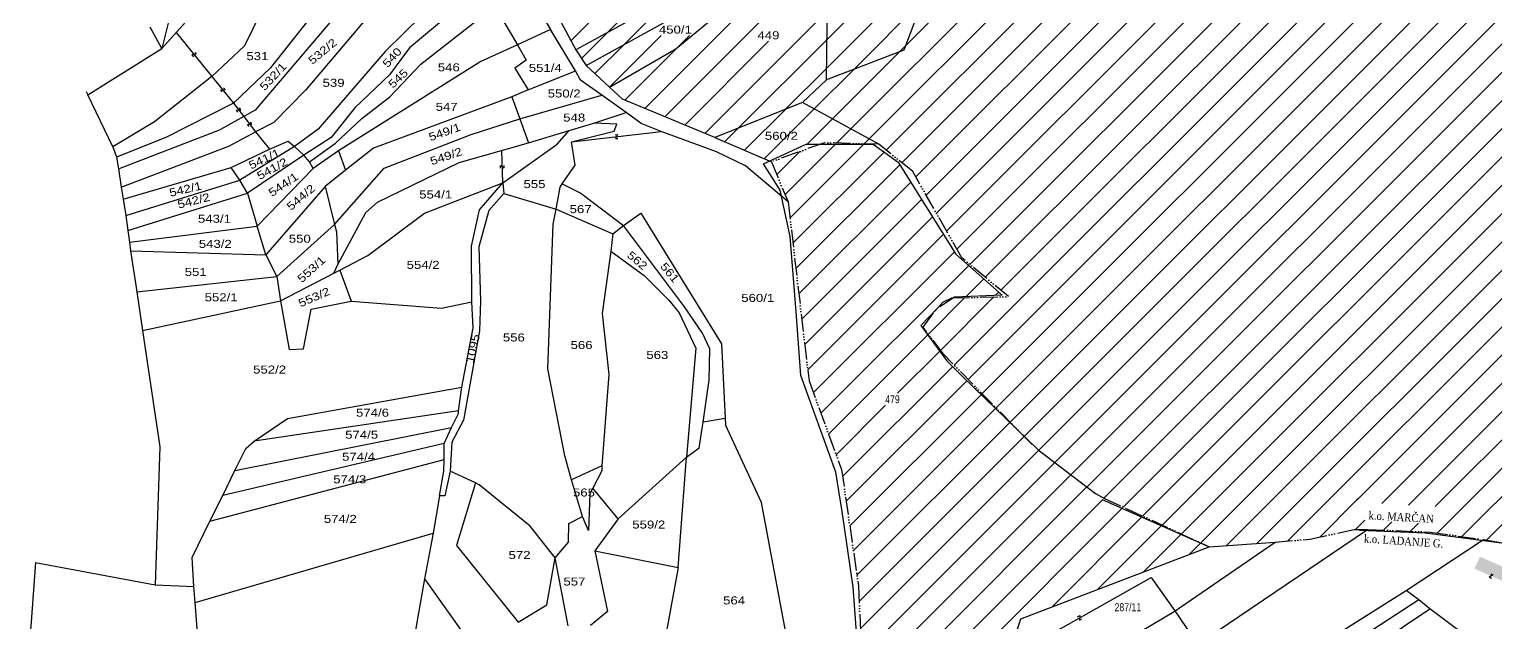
# Model space of a CAD drawing. Extents: x 5587940 to 5589766, y 5131257 to 5132452.
# Drawn here: x 5587969 to 5588555, y 5131626 to 5131863 of the extents above; entities that cross this region are included whole.
import ezdxf
from ezdxf.enums import TextEntityAlignment as Align

# ---------------------------------------------------------------- set-up
doc = ezdxf.new("R2010")
doc.units = 0
doc.header["$MEASUREMENT"] = 0
doc.linetypes.add('ACAD_ISO14W100', pattern=[24, 12, -3, 0, -3, 0, -3, 0, -3])
doc.linetypes.add('GRANICA_KO', pattern=[11, 7, -1, 0, -1, 0, -1, 0, -1])
for name, color, linetype in [('2', 7, 'CONTINUOUS'), ('3', 7, 'CONTINUOUS'), ('4', 7, 'CONTINUOUS'), ('5', 7, 'CONTINUOUS'), ('8', 7, 'CONTINUOUS'), ('GRANICAKO', 3, 'ACAD_ISO14W100'), ('SRAFLADANJE', 2, 'CONTINUOUS'), ('SRAFURA', 4, 'CONTINUOUS')]:
    doc.layers.add(name, color=color, linetype=linetype)
doc.styles.get("Standard").update_dxf_attribs({"font": 'GARA.TTF', "height": 32})
doc.styles.add('TXT', font='TXT', dxfattribs={"height": 0.2})

# ---------------------------------------------------------------- blocks, each defined once
blk = doc.blocks.new('Z')
at = {"layer": '8', "color": 113, "linetype": 'CONTINUOUS'}
blk.add_lwpolyline([(-0.5, 0.75), (0.5, 0.749), (-0.5, -0.749), (0.5, -0.75)], dxfattribs=at)

msp = doc.modelspace()

# ---------------------------------------------------------------- hatches: boundary and pattern name
at = {"layer": 'SRAFURA', "linetype": 'CONTINUOUS'}
h = msp.add_hatch(dxfattribs=at)
h.set_pattern_fill('ANSI31', color=6, scale=64, style=0)
h.paths.add_polyline_path([(5588243.29, 5131819.95), (5588265.17, 5131810.61), (5588279.79, 5131817.31), (5588285.4, 5131817.31), (5588287.08, 5131817.92), (5588308.84, 5131817.32), (5588278.31, 5131834.05)])
h.paths.add_polyline_path([(5588260.23, 5131818.33), (5588279.55, 5131818.33), (5588279.55, 5131823.13), (5588260.23, 5131823.13)], flags=24)

# ---------------------------------------------------------------- linework, layer by layer
at = {"layer": '2', "color": 7, "linetype": 'CONTINUOUS'}
for p, q in [((5588094.07, 5131936.28), (5588055.26, 5131856.64)), ((5588344.96, 5131924.4), (5588318.9, 5131854.94)), ((5588131.75, 5131915.82), (5588059.52, 5131830.88)), ((5588123.29, 5131920.81), (5588065.67, 5131847.9)), ((5588139.13, 5131908.99), (5588079.76, 5131839.11)), ((5588277.28, 5131904.24), (5588187.66, 5131855.12)), ((5588191.82, 5131848.79), (5588276.11, 5131895.42)), ((5588227.76, 5131855.48), (5588276.11, 5131895.42)), ((5588287.97, 5131843.08), (5588288.56, 5131896.83)), ((5588138.24, 5131880.78), (5588111.45, 5131854.37)), ((5588172.92, 5131882.81), (5588187.66, 5131855.12)), ((5588028.09, 5131879.15), (5588022.29, 5131855.61)), ((5588170.47, 5131875.12), (5588177.62, 5131863.24)), ((5588022.29, 5131855.61), (5588037.64, 5131872.79)), ((5588142.76, 5131873.91), (5588121.22, 5131855.83)), ((5588156.35, 5131870.47), (5588164.41, 5131857.02)), ((5588022.29, 5131855.61), (5588017.53, 5131864.14)), ((5588125.74, 5131849.28), (5588147.72, 5131866.55)), ((5588177.62, 5131863.24), (5588164.41, 5131857.02)), ((5588187.58, 5131846.61), (5588177.62, 5131863.24)), ((5587992.67, 5131837.05), (5588022.29, 5131855.61)), ((5588055.26, 5131856.64), (5588042.24, 5131844.38)), ((5588111.45, 5131854.37), (5588084.69, 5131823.3)), ((5588121.22, 5131855.83), (5588113.29, 5131845.06)), ((5588164.41, 5131857.02), (5588149.8, 5131850.36)), ((5588164.41, 5131857.02), (5588167.82, 5131850.94)), ((5588187.66, 5131855.12), (5588191.82, 5131848.79)), ((5588201.18, 5131840.08), (5588227.76, 5131855.48)), ((5588318.9, 5131854.94), (5588287.97, 5131843.08)), ((5588065.67, 5131847.9), (5588050.92, 5131833.7)), ((5588149.8, 5131850.36), (5588092.84, 5131814.62)), ((5588113.35, 5131836.26), (5588125.74, 5131849.28)), ((5588167.82, 5131850.94), (5588163.32, 5131847.74)), ((5588163.32, 5131847.74), (5588168.69, 5131839.11)), ((5588168.69, 5131839.11), (5588187.58, 5131846.61)), ((5588189.64, 5131842.97), (5588187.58, 5131846.61)), ((5588191.82, 5131848.79), (5588201.18, 5131840.08)), ((5588042.24, 5131844.38), (5588019.32, 5131826.23)), ((5588113.29, 5131845.06), (5588099.36, 5131831.83)), ((5588198.09, 5131836.98), (5588189.64, 5131842.97)), ((5588206.41, 5131835.37), (5588201.18, 5131840.08)), ((5588287.97, 5131843.08), (5588278.31, 5131834.05)), ((5587991.94, 5131838.35), (5587992.67, 5131837.05)), ((5588002.63, 5131816.21), (5587992.67, 5131837.05)), ((5588050.92, 5131833.7), (5588023.79, 5131820.06)), ((5588079.76, 5131839.11), (5588067.05, 5131826.06)), ((5588102.22, 5131827.58), (5588113.35, 5131836.26)), ((5588162.14, 5131836.32), (5588106.88, 5131815.75)), ((5588168.69, 5131839.11), (5588162.14, 5131836.32)), ((5588162.14, 5131836.32), (5588165.31, 5131827.48)), ((5588165.31, 5131827.48), (5588198.09, 5131836.98)), ((5588207.88, 5131829.94), (5588198.09, 5131836.98)), ((5588243.29, 5131819.95), (5588206.41, 5131835.37)), ((5588278.31, 5131834.05), (5588243.29, 5131819.95)), ((5588308.84, 5131817.32), (5588278.31, 5131834.05)), ((5588059.52, 5131830.88), (5588045.67, 5131823.14)), ((5588099.36, 5131831.83), (5588089.89, 5131819.98)), ((5588194.92, 5131825.68), (5588207.88, 5131829.94)), ((5588213.82, 5131825.66), (5588207.88, 5131829.94)), ((5588019.32, 5131826.23), (5588002.63, 5131816.21)), ((5588004.86, 5131807.43), (5588045.67, 5131823.14)), ((5588049.01, 5131816.58), (5588059.71, 5131822.28)), ((5588067.05, 5131826.06), (5588059.71, 5131822.28)), ((5588059.71, 5131822.28), (5588065.26, 5131815.32)), ((5588084.69, 5131823.3), (5588075.25, 5131816.43)), ((5588091.64, 5131817.76), (5588102.22, 5131827.58)), ((5588145.88, 5131821.26), (5588165.31, 5131827.48)), ((5588165.31, 5131827.48), (5588168.81, 5131817.83)), ((5588168.81, 5131817.83), (5588185.11, 5131822.74)), ((5588180.2, 5131817.27), (5588185.11, 5131822.74)), ((5588185.11, 5131822.74), (5588194.92, 5131825.68)), ((5588186.04, 5131818.26), (5588203.06, 5131822.57)), ((5588204.14, 5131825.28), (5588194.92, 5131825.68)), ((5588203.06, 5131822.57), (5588204.14, 5131825.28)), ((5588221.9, 5131822.43), (5588213.82, 5131825.66)), ((5588243.94, 5131814.26), (5588221.9, 5131822.43)), ((5588002.63, 5131816.21), (5588004.16, 5131812.15)), ((5588023.79, 5131820.06), (5588004.16, 5131812.15)), ((5588006.01, 5131800.19), (5588049.01, 5131816.58)), ((5588075.25, 5131816.43), (5588053.38, 5131802.98)), ((5588065.26, 5131815.32), (5588072.68, 5131818.51)), ((5588072.68, 5131818.51), (5588075.25, 5131816.43)), ((5588075.25, 5131816.43), (5588079.01, 5131812.99)), ((5588089.89, 5131819.98), (5588079.01, 5131812.99)), ((5588081.2, 5131810.27), (5588091.64, 5131817.76)), ((5588111.13, 5131807.68), (5588145.88, 5131821.26)), ((5588141.14, 5131809.97), (5588168.81, 5131817.83)), ((5588158.53, 5131801.84), (5588180.2, 5131817.27)), ((5588187.51, 5131808.99), (5588186.04, 5131818.26)), ((5588243.29, 5131819.95), (5588265.91, 5131810.29)), ((5588262.8, 5131809.52), (5588279.79, 5131817.31)), ((5588004.16, 5131812.15), (5588004.86, 5131807.43)), ((5588049.91, 5131807.97), (5588065.26, 5131815.32)), ((5588079.01, 5131812.99), (5588056.52, 5131797.79)), ((5588081.2, 5131810.27), (5588079.01, 5131812.99)), ((5588082.71, 5131807.55), (5588081.2, 5131810.27)), ((5588092.84, 5131814.62), (5588082.71, 5131807.55)), ((5588092.84, 5131814.62), (5588095.7, 5131806.97)), ((5588106.88, 5131815.75), (5588095.7, 5131806.97)), ((5588255.6, 5131808.61), (5588243.94, 5131814.26)), ((5588004.86, 5131807.43), (5588006.01, 5131800.19)), ((5588006.77, 5131795.31), (5588049.91, 5131807.97)), ((5588053.38, 5131802.98), (5588049.91, 5131807.97)), ((5588060.36, 5131784.55), (5588082.71, 5131807.55)), ((5588095.7, 5131806.97), (5588087.46, 5131800.37)), ((5588091.28, 5131785.21), (5588111.13, 5131807.68)), ((5588108.44, 5131794.18), (5588141.14, 5131809.97)), ((5588182.21, 5131801.45), (5588187.51, 5131808.99)), ((5588272.56, 5131794.25), (5588255.6, 5131808.61)), ((5588269.35, 5131798.91), (5588262.8, 5131809.52)), ((5588006.01, 5131800.19), (5588006.77, 5131795.31)), ((5588007.81, 5131788.84), (5588053.38, 5131802.98)), ((5588056.52, 5131797.79), (5588053.38, 5131802.98)), ((5588087.46, 5131800.37), (5588063.74, 5131773.02)), ((5588087.46, 5131800.37), (5588091.28, 5131785.21)), ((5588127.17, 5131789.73), (5588158.53, 5131801.84)), ((5588149.21, 5131791.09), (5588158.53, 5131801.84)), ((5588158.53, 5131801.84), (5588158.9, 5131797.66)), ((5588179.82, 5131791.36), (5588181.45, 5131800.15)), ((5588181.45, 5131800.15), (5588182.21, 5131801.45)), ((5588182.21, 5131801.45), (5588189.76, 5131797.76)), ((5588273.43, 5131780.42), (5588269.35, 5131798.91)), ((5588006.77, 5131795.31), (5588007.81, 5131788.84)), ((5588008.68, 5131782.77), (5588056.52, 5131797.79)), ((5588056.52, 5131797.79), (5588060.36, 5131784.55)), ((5588103.83, 5131789.95), (5588108.44, 5131794.18)), ((5588158.9, 5131797.66), (5588152.98, 5131790.82)), ((5588158.9, 5131797.66), (5588179.82, 5131791.36)), ((5588189.76, 5131797.76), (5588206.79, 5131784.76)), ((5588007.81, 5131788.84), (5588008.68, 5131782.77)), ((5588092.52, 5131769.2), (5588103.83, 5131789.95)), ((5588104.64, 5131772.82), (5588127.17, 5131789.73)), ((5588146.05, 5131776.53), (5588149.21, 5131791.09)), ((5588152.98, 5131790.82), (5588148.95, 5131776.21)), ((5588178.64, 5131785.33), (5588179.82, 5131791.36)), ((5588179.82, 5131791.36), (5588202.47, 5131781.5)), ((5588206.79, 5131784.76), (5588213.74, 5131789.75)), ((5588213.74, 5131789.75), (5588245.96, 5131737.5)), ((5588008.68, 5131782.77), (5588009.29, 5131778.1)), ((5588009.29, 5131778.1), (5588060.36, 5131784.55)), ((5588063.74, 5131773.02), (5588060.36, 5131784.55)), ((5588068.15, 5131764.36), (5588091.28, 5131785.21)), ((5588091.28, 5131785.21), (5588091.99, 5131782.26)), ((5588091.99, 5131782.26), (5588092.52, 5131769.2)), ((5588176.51, 5131727.48), (5588178.64, 5131785.33)), ((5588202.47, 5131781.5), (5588201.71, 5131774.58)), ((5588202.47, 5131781.5), (5588206.79, 5131784.76)), ((5588231.15, 5131752.28), (5588206.79, 5131784.76)), ((5588009.29, 5131778.1), (5588009.67, 5131774.68)), ((5588146.11, 5131754.32), (5588146.05, 5131776.53)), ((5588148.95, 5131776.21), (5588149.65, 5131754.7)), ((5588275.8, 5131750.33), (5588273.43, 5131780.42)), ((5588009.67, 5131774.68), (5588012.17, 5131758.31)), ((5588009.67, 5131774.68), (5588063.74, 5131773.02)), ((5588063.74, 5131773.02), (5588068.15, 5131764.36)), ((5588091.05, 5131765.78), (5588092.52, 5131769.2)), ((5588093.34, 5131766.98), (5588104.64, 5131772.82)), ((5588201.71, 5131774.58), (5588198.2, 5131749.67)), ((5588201.71, 5131774.58), (5588215.05, 5131764.79)), ((5588012.17, 5131758.31), (5588068.15, 5131764.36)), ((5588068.15, 5131764.36), (5588069.61, 5131754.71)), ((5588069.61, 5131754.71), (5588091.05, 5131765.78)), ((5588091.05, 5131765.78), (5588093.34, 5131766.98)), ((5588093.34, 5131766.98), (5588097.92, 5131754.54)), ((5588215.05, 5131764.79), (5588224.88, 5131755)), ((5588012.17, 5131758.31), (5588014.46, 5131742.75)), ((5588014.46, 5131742.75), (5588069.61, 5131754.71)), ((5588069.61, 5131754.71), (5588073.11, 5131735.18)), ((5588081.95, 5131751.38), (5588097.92, 5131754.54)), ((5588097.92, 5131754.54), (5588134.09, 5131751.76)), ((5588134.09, 5131751.76), (5588146.11, 5131754.32)), ((5588146.7, 5131743.85), (5588146.11, 5131754.32)), ((5588149.65, 5131754.7), (5588149.16, 5131742.63)), ((5588224.88, 5131755), (5588229, 5131749.91)), ((5588238.36, 5131741.75), (5588231.15, 5131752.28)), ((5588332.13, 5131751.56), (5588325.6, 5131744.79)), ((5588331.2, 5131750.58), (5588334.44, 5131754.2)), ((5588334.44, 5131754.2), (5588338.06, 5131755.82)), ((5588358.16, 5131756.99), (5588339.07, 5131756.18)), ((5588078.86, 5131735.45), (5588081.95, 5131751.38)), ((5588198.2, 5131749.67), (5588200.89, 5131725.19)), ((5588229, 5131749.91), (5588235.71, 5131735.75)), ((5588277.72, 5131724.76), (5588275.8, 5131750.33)), ((5588014.46, 5131742.75), (5588021.43, 5131696.27)), ((5588142.12, 5131720.12), (5588146.7, 5131743.85)), ((5588149.16, 5131742.63), (5588142.83, 5131706.92)), ((5588241.24, 5131735.46), (5588238.36, 5131741.75)), ((5588325.6, 5131744.79), (5588336.08, 5131730.72)), ((5588073.11, 5131735.18), (5588078.86, 5131735.45)), ((5588235.71, 5131735.75), (5588231.95, 5131692.11)), ((5588240.96, 5131722.99), (5588241.24, 5131735.46)), ((5588245.96, 5131737.5), (5588247.36, 5131707.68)), ((5588336.08, 5131730.72), (5588342.33, 5131724.41)), ((5588183.36, 5131692.64), (5588176.51, 5131727.48)), ((5588200.89, 5131725.19), (5588198.14, 5131688.73)), ((5588238.58, 5131706.15), (5588240.96, 5131722.99)), ((5588291.63, 5131686.11), (5588277.72, 5131724.76)), ((5588342.33, 5131724.41), (5588351.17, 5131715.75)), ((5588072.51, 5131707.68), (5588142.12, 5131720.12)), ((5588140.88, 5131710.69), (5588142.12, 5131720.12)), ((5588140.88, 5131710.69), (5588059.2, 5131698.55)), ((5588140.85, 5131709.61), (5588140.88, 5131710.69)), ((5588059.2, 5131698.55), (5588072.51, 5131707.68)), ((5588138.03, 5131703.97), (5588140.85, 5131709.61)), ((5588142.83, 5131706.92), (5588138.2, 5131698.13)), ((5588236.99, 5131695.85), (5588238.58, 5131706.15)), ((5588247.36, 5131707.68), (5588247.58, 5131705.07)), ((5588261.99, 5131674), (5588247.58, 5131705.07)), ((5588051.46, 5131686.79), (5588138.03, 5131703.97)), ((5588135.08, 5131697.64), (5588138.03, 5131703.97)), ((5588021.43, 5131696.27), (5588019.62, 5131641.13)), ((5588135.08, 5131697.64), (5588046.64, 5131676.79)), ((5588051.46, 5131686.79), (5588055.78, 5131695.67)), ((5588055.78, 5131695.67), (5588059.2, 5131698.55)), ((5588135.03, 5131691.23), (5588135.08, 5131697.64)), ((5588138.2, 5131698.13), (5588137.54, 5131686.51)), ((5588231.95, 5131692.11), (5588236.99, 5131695.85)), ((5588372.53, 5131695.04), (5588395.4, 5131677.58)), ((5588041.37, 5131666.54), (5588135.03, 5131691.23)), ((5588134.92, 5131686.51), (5588135.03, 5131691.23)), ((5588185.95, 5131683.09), (5588183.36, 5131692.64)), ((5588198.14, 5131688.73), (5588185.95, 5131683.09)), ((5588198.14, 5131688.73), (5588198.09, 5131686.72)), ((5588231.95, 5131692.11), (5588204.7, 5131667.47)), ((5588228.63, 5131647.99), (5588231.95, 5131692.11)), ((5588046.64, 5131676.79), (5588051.46, 5131686.79)), ((5588133.24, 5131676.64), (5588134.92, 5131686.51)), ((5588137.54, 5131686.51), (5588135.41, 5131676.64)), ((5588147.55, 5131681.9), (5588137.54, 5131686.51)), ((5588147.55, 5131681.9), (5588140.05, 5131656.85)), ((5588149.12, 5131681.08), (5588147.55, 5131681.9)), ((5588190.45, 5131668.44), (5588185.95, 5131683.09)), ((5588198.09, 5131686.72), (5588194.46, 5131679.8)), ((5588294.14, 5131670.47), (5588291.63, 5131686.11)), ((5588041.37, 5131666.54), (5588046.64, 5131676.79)), ((5588133.24, 5131676.64), (5588130.64, 5131661.79)), ((5588135.41, 5131676.64), (5588133.24, 5131676.64)), ((5588169.5, 5131664.63), (5588149.12, 5131681.08)), ((5588193.37, 5131677.58), (5588192.83, 5131662.86)), ((5588194.46, 5131679.8), (5588193.37, 5131677.58)), ((5588204.7, 5131667.47), (5588194.46, 5131679.8)), ((5588271.55, 5131622.65), (5588261.99, 5131674)), ((5588298.64, 5131640.15), (5588294.14, 5131670.47)), ((5588440.73, 5131656.28), (5588398.29, 5131675.06)), ((5588034.4, 5131652.08), (5588041.37, 5131666.54)), ((5588179.51, 5131651.91), (5588169.5, 5131664.63)), ((5588184.81, 5131658.19), (5588184.91, 5131665.59)), ((5588184.91, 5131665.59), (5588190.45, 5131668.44)), ((5588191.47, 5131665.92), (5588190.45, 5131668.44)), ((5588192.83, 5131662.86), (5588191.47, 5131665.92)), ((5588204.7, 5131667.47), (5588195.31, 5131654.71)), ((5588035.58, 5131634.1), (5588130.64, 5131661.79)), ((5588130.64, 5131661.79), (5588127.27, 5131643.5)), ((5588179.51, 5131651.91), (5588184.81, 5131658.19)), ((5588386.08, 5131583.35), (5588504.15, 5131663.24)), ((5588426.92, 5131630.48), (5588467.26, 5131658.17)), ((5588440.91, 5131656.31), (5588467.26, 5131658.17)), ((5588527.19, 5131661.8), (5588501, 5131662.83)), ((5588519.63, 5131638.9), (5588550.51, 5131659.2)), ((5588559.79, 5131657.47), (5588527.19, 5131661.8)), ((5588034.99, 5131640.39), (5588034.4, 5131652.08)), ((5588140.05, 5131656.85), (5588164.66, 5131626.2)), ((5588176.07, 5131633.16), (5588179.51, 5131651.91)), ((5588184.66, 5131624.77), (5588179.51, 5131651.91)), ((5588195.31, 5131654.71), (5588228.63, 5131647.99)), ((5588195.31, 5131654.71), (5588200.34, 5131630.42)), ((5588365.6, 5131627.49), (5588440.91, 5131656.31)), ((5587971.76, 5131650), (5587969.96, 5131626.37)), ((5587971.76, 5131650), (5588019.62, 5131641.13)), ((5588228.63, 5131647.99), (5588220.5, 5131603.77)), ((5588019.62, 5131641.13), (5588034.99, 5131640.39)), ((5588035.58, 5131634.1), (5588034.99, 5131640.39)), ((5588127.27, 5131643.5), (5588118.9, 5131596.22)), ((5588127.27, 5131643.5), (5588165.42, 5131589.96)), ((5588302.14, 5131590.46), (5588298.64, 5131640.15)), ((5588524.65, 5131635.11), (5588425.8, 5131570.78)), ((5588488.96, 5131619.46), (5588519.63, 5131638.9)), ((5588524.65, 5131635.11), (5588519.63, 5131638.9)), ((5588529.09, 5131631.51), (5588524.65, 5131635.11)), ((5588037.74, 5131604.52), (5588035.58, 5131634.1)), ((5588164.66, 5131626.2), (5588176.07, 5131633.16)), ((5588200.34, 5131630.42), (5588193.56, 5131624.82)), ((5588372.59, 5131598.29), (5588426.92, 5131630.48)), ((5588508.92, 5131617.97), (5588529.09, 5131631.51)), ((5588543.03, 5131621.17), (5588529.09, 5131631.51)), ((5587969.96, 5131626.37), (5587969.26, 5131616.21)), ((5588360.47, 5131611.75), (5588365.6, 5131627.49))]:
    msp.add_line(p, q, dxfattribs=at)
at = {"layer": '2'}
msp.add_line((5588351.17, 5131715.75), (5588372.53, 5131695.04), dxfattribs=at)
at = {"layer": '4', "color": 115, "linetype": 'CONTINUOUS'}
for p, q in [((5588027.95, 5131861.94), (5588042.28, 5131844.42)), ((5588042.28, 5131844.42), (5588050.92, 5131833.7)), ((5588050.92, 5131833.7), (5588055, 5131828.36)), ((5588055, 5131828.36), (5588059.71, 5131822.28)), ((5588186.04, 5131818.26), (5588221.9, 5131822.43)), ((5588158.53, 5131801.84), (5588158.18, 5131814.81)), ((5588360.47, 5131611.75), (5588417.72, 5131644.07)), ((5588417.72, 5131644.07), (5588427.15, 5131630.64)), ((5588427.15, 5131630.64), (5588436.28, 5131617.38))]:
    msp.add_line(p, q, dxfattribs=at)
at = {"layer": '5', "color": 52, "linetype": 'CONTINUOUS'}
msp.add_solid([(5588549.13, 5131652.38), (5588562.32, 5131646.57), (5588547, 5131647.55), (5588560.19, 5131641.74)], dxfattribs=at)
at = {"layer": 'GRANICAKO', "linetype": 'GRANICA_KO'}
for p, q in [((5588287.08, 5131817.92), (5588265.91, 5131810.29)), ((5588308.84, 5131817.32), (5588287.08, 5131817.92)), ((5588322.43, 5131806.39), (5588308.84, 5131817.32)), ((5588265.91, 5131810.29), (5588272.56, 5131794.25)), ((5588342.02, 5131771.91), (5588322.43, 5131806.39)), ((5588272.56, 5131794.25), (5588280.99, 5131722.63)), ((5588360.7, 5131756.37), (5588342.02, 5131771.91)), ((5588339.07, 5131756.18), (5588332.13, 5131751.56)), ((5588338.06, 5131755.82), (5588360.7, 5131756.37)), ((5588326.54, 5131744.19), (5588331.2, 5131750.58)), ((5588334.72, 5131733.31), (5588326.54, 5131744.19)), ((5588370.13, 5131697.2), (5588334.72, 5131733.31)), ((5588280.99, 5131722.63), (5588293.92, 5131687.29)), ((5588293.92, 5131687.29), (5588300.74, 5131640.7)), ((5588395.4, 5131677.58), (5588399.08, 5131675.57)), ((5588399.08, 5131675.57), (5588407.66, 5131671.65)), ((5588407.66, 5131671.65), (5588440.91, 5131656.31)), ((5588467.26, 5131658.17), (5588481.09, 5131659.36)), ((5588481.09, 5131659.36), (5588498.89, 5131663.19)), ((5588498.89, 5131663.19), (5588504.15, 5131663.24)), ((5588504.15, 5131663.24), (5588529.24, 5131662.22)), ((5588529.24, 5131662.22), (5588550.51, 5131659.2)), ((5588550.51, 5131659.2), (5588560.75, 5131657.55)), ((5588300.74, 5131640.7), (5588302.87, 5131590.71))]:
    msp.add_line(p, q, dxfattribs=at)
at = {"layer": 'GRANICAKO', "color": 7, "linetype": 'CONTINUOUS'}
for p, q in [((5588279.79, 5131817.31), (5588306.64, 5131817.31)), ((5588306.64, 5131817.31), (5588316.62, 5131810.08)), ((5588316.62, 5131810.08), (5588339.66, 5131773.37)), ((5588339.66, 5131773.37), (5588358.16, 5131756.99)), ((5588247.36, 5131707.68), (5588238.58, 5131706.15))]:
    msp.add_line(p, q, dxfattribs=at)
at = {"layer": 'SRAFLADANJE', "linetype": 'CONTINUOUS'}
for p, q in [((5588271.35, 5131797.16), (5588291.51, 5131817.31)), ((5588273.32, 5131787.8), (5588302.82, 5131817.31)), ((5588268.04, 5131805.16), (5588277.26, 5131814.38)), ((5588274.51, 5131777.68), (5588310.99, 5131814.16)), ((5588275.7, 5131767.56), (5588317.24, 5131809.1)), ((5588276.89, 5131757.44), (5588321.6, 5131802.15)), ((5588278.08, 5131747.32), (5588325.96, 5131795.2)), ((5588279.27, 5131737.19), (5588330.32, 5131788.25)), ((5588280.46, 5131727.07), (5588334.69, 5131781.29)), ((5588282.69, 5131717.98), (5588339.05, 5131774.34)), ((5588285.72, 5131709.7), (5588344.82, 5131768.8)), ((5588343.71, 5131756.38), (5588350.82, 5131763.49)), ((5588288.75, 5131701.42), (5588328.39, 5131741.05)), ((5588316.34, 5131717.69), (5588333.21, 5131734.57)), ((5588294.35, 5131684.38), (5588338.37, 5131728.41)), ((5588295.79, 5131674.52), (5588344.02, 5131722.75)), ((5588297.23, 5131664.65), (5588349.74, 5131717.15)), ((5588291.78, 5131693.13), (5588311.54, 5131712.89)), ((5588298.68, 5131654.78), (5588355.48, 5131711.57)), ((5588300.12, 5131644.91), (5588361.22, 5131706)), ((5588301, 5131634.47), (5588366.96, 5131700.43)), ((5588301.47, 5131623.62), (5588372.73, 5131694.88)), ((5588301.93, 5131612.77), (5588379.14, 5131689.99)), ((5588302.39, 5131601.92), (5588385.55, 5131685.08)), ((5588302.86, 5131591.07), (5588391.88, 5131680.1)), ((5588309.45, 5131586.35), (5588398.22, 5131675.12)), ((5588316.69, 5131582.28), (5588406.04, 5131671.63)), ((5588377.94, 5131632.21), (5588413.89, 5131668.16)), ((5588396.27, 5131639.23), (5588421.73, 5131664.69)), ((5588414.6, 5131646.24), (5588429.57, 5131661.22)), ((5588432.92, 5131653.26), (5588437.41, 5131657.75))]:
    msp.add_line(p, q, dxfattribs=at)
at = {"layer": 'SRAFURA', "linetype": 'CONTINUOUS'}
for p, q in [((5588361.36, 5131706.15), (5588894.44, 5132239.23)), ((5588366.96, 5131700.43), (5588906.99, 5132240.46)), ((5588372.88, 5131695.04), (5588906.19, 5132228.35)), ((5588350.16, 5131717.57), (5588836.43, 5132203.84)), ((5588355.76, 5131711.86), (5588839.38, 5132195.47)), ((5588379.22, 5131690.06), (5588878.16, 5132189)), ((5588385.56, 5131685.09), (5588888.61, 5132188.14)), ((5588345.25, 5131769.23), (5588726.34, 5132150.32)), ((5588351.42, 5131764.09), (5588737.99, 5132150.66)), ((5588331.86, 5131789.78), (5588691.63, 5132149.55)), ((5588335.96, 5131782.57), (5588703.14, 5132149.75)), ((5588338.95, 5131728.99), (5588758.22, 5132148.26)), ((5588340.06, 5131775.36), (5588714.69, 5132149.98)), ((5588344.55, 5131723.28), (5588767.78, 5132146.51)), ((5588357.6, 5131758.95), (5588748.65, 5132150.01)), ((5588327.76, 5131797), (5588657.57, 5132126.81)), ((5588323.66, 5131804.21), (5588630.03, 5132110.57)), ((5588318.05, 5131809.91), (5588617.07, 5132108.93)), ((5588311.78, 5131814.96), (5588596.95, 5132100.12)), ((5588319.54, 5131856.66), (5588539.6, 5132076.71)), ((5588461.58, 5131976.07), (5588304.96, 5131819.45)), ((5588438.13, 5131963.94), (5588297.65, 5131823.45)), ((5588391.98, 5131680.19), (5588677.74, 5131965.96)), ((5588398.82, 5131675.72), (5588687.92, 5131964.82)), ((5588206.85, 5131857.11), (5588225.75, 5131876)), ((5588190, 5131851.57), (5588200.71, 5131862.28)), ((5588195.3, 5131845.56), (5588206.85, 5131857.11)), ((5588201.16, 5131840.1), (5588221.87, 5131860.81)), ((5588228.31, 5131855.93), (5588233.18, 5131860.81)), ((5588317.15, 5131854.27), (5588290.34, 5131827.46)), ((5588283.03, 5131831.46), (5588298.81, 5131847.24)), ((5588406.56, 5131672.15), (5588578.26, 5131843.85)), ((5588414.31, 5131668.58), (5588585.68, 5131839.96)), ((5588422.05, 5131665.01), (5588593.11, 5131836.07)), ((5588532.01, 5131661.83), (5588705.63, 5131835.46)), ((5588541.91, 5131660.42), (5588720.58, 5131839.09)), ((5588429.79, 5131661.44), (5588600.53, 5131832.18)), ((5588437.54, 5131657.87), (5588608.93, 5131829.26)), ((5588447.71, 5131656.73), (5588619.01, 5131828.03)), ((5588459.8, 5131657.51), (5588629.1, 5131826.81)), ((5588472.21, 5131658.6), (5588639.19, 5131825.58)), ((5588500.32, 5131675.4), (5588649.28, 5131824.36)), ((5588509.86, 5131673.62), (5588659.37, 5131823.13)), ((5588531.27, 5131672.41), (5588684.94, 5131826.08)), ((5588520.56, 5131673.01), (5588661.16, 5131813.62)), ((5588551.8, 5131658.99), (5588663.18, 5131770.37)), ((5588355.52, 5131756.88), (5588356.82, 5131758.17)), ((5588328.68, 5131741.34), (5588343.28, 5131755.95)), ((5588333.53, 5131734.88), (5588354.88, 5131756.23)), ((5588500.32, 5131675.4), (5588499.83, 5131674.9)), ((5588485.15, 5131660.23), (5588499.83, 5131674.9)), ((5588499.43, 5131663.19), (5588503.16, 5131666.92)), ((5588510.53, 5131662.98), (5588513.87, 5131666.32)), ((5588521.4, 5131662.54), (5588524.57, 5131665.71))]:
    msp.add_line(p, q, dxfattribs=at)
at = {"layer": 'SRAFURA', "color": 6, "linetype": 'CONTINUOUS'}
for p, q in [((5588185.78, 5131858.66), (5588263.37, 5131936.25)), ((5588200.71, 5131862.28), (5588237.66, 5131899.23)), ((5588215.33, 5131831.64), (5588279.49, 5131895.8)), ((5588223.31, 5131828.31), (5588288.53, 5131893.53)), ((5588288.02, 5131847.76), (5588333.13, 5131892.88)), ((5588288.15, 5131859.2), (5588315.82, 5131886.88)), ((5588298.81, 5131847.24), (5588326.34, 5131874.77)), ((5588239.26, 5131821.63), (5588288.27, 5131870.64)), ((5588231.28, 5131824.97), (5588264.8, 5131858.49)), ((5588252.67, 5131823.72), (5588288.15, 5131859.2)), ((5588207.35, 5131834.98), (5588228.31, 5131855.93)), ((5588317.15, 5131854.27), (5588319.54, 5131856.66)), ((5588271.6, 5131831.35), (5588288.02, 5131847.76))]:
    msp.add_line(p, q, dxfattribs=at)

# ---------------------------------------------------------------- block references
at = {"layer": '8', "color": 113, "linetype": 'CONTINUOUS'}
for p, xscale, yscale, rotation in [((5588035.12, 5131853.18), 0.9999999191724501, 0.9999999191724501, 309.0383638781138), ((5588046.6, 5131839.06), 0.9999993382113687, 0.9999993382113687, 128.5836809344965), ((5588052.96, 5131831.03), 0.9999997745393668, 0.9999997745393668, 127.6928585993647), ((5588057.36, 5131825.32), 0.9999988235275336, 0.9999988235275336, 129.2441279821167), ((5588203.97, 5131820.34), 0.9999986155548999, 0.9999986155548999, 6.958293085085002), ((5588158.35, 5131808.32), 1.000001015791951, 1.000001015791951, 92.01825938692255), ((5588553.59, 5131644.65), 1.000001704933939, 1.000001704933939, 336.0181146792), ((5588389.09, 5131627.91), 0.9999986544779433, 0.9999986544779433, 29.78369950254336)]:
    msp.add_blockref('Z', p, dxfattribs=dict(at, xscale=xscale, yscale=yscale, rotation=rotation))

# ---------------------------------------------------------------- texts
at = {"layer": '3', "color": 7, "linetype": 'CONTINUOUS', "style": 'TXT'}
for s, width, p in [('450/1', 1.230769, (5588227.52, 5131863.21)), ('449', 1.230769, (5588264.72, 5131860.89)), ('531', 1.230769, (5588060.42, 5131852.54)), ('546', 1.230769, (5588136.95, 5131848.07)), ('551/4', 1.230769, (5588175.51, 5131847.89)), ('539', 1.230769, (5588090.88, 5131841.88)), ('547', 1.230769, (5588136.08, 5131832.24)), ('550/2', 1.230769, (5588183.06, 5131837.66)), ('548', 1.230769, (5588187.07, 5131827.97)), ('560/2', 1.230769, (5588269.89, 5131820.73)), ('554/1', 1.230769, (5588131.71, 5131797.27)), ('555', 1.230769, (5588171.2, 5131801.34)), ('567', 1.230769, (5588189.64, 5131791.35)), ('543/1', 1.230769, (5588043.26, 5131787.57)), ('550', 1.230769, (5588077.37, 5131779.53)), ('543/2', 1.230769, (5588043.6, 5131777.52)), ('554/2', 1.230769, (5588126.69, 5131769.12)), ('551', 1.230769, (5588035.76, 5131766.21)), ('552/1', 1.230769, (5588045.94, 5131756.16)), ('560/1', 1.230769, (5588260.44, 5131755.91)), ('556', 1.230769, (5588162.95, 5131740.03)), ('566', 1.230769, (5588190.02, 5131737.01)), ('563', 1.230769, (5588220.3, 5131733.04)), ('552/2', 1.230769, (5588065.31, 5131727.26)), ('479', 0.8125, (5588314.31, 5131715.29)), ('574/6', 1.230769, (5588106.45, 5131710)), ('574/5', 1.230769, (5588102.1, 5131701.21)), ('574/4', 1.230769, (5588100.89, 5131692.41)), ('574/3', 1.230769, (5588097.34, 5131683.37)), ('565', 1.230769, (5588190.98, 5131678.02)), ('574/2', 1.230769, (5588093.58, 5131667.54)), ('559/2', 1.230769, (5588216.88, 5131665.28)), ('572', 1.230769, (5588165.21, 5131653.03)), ('557', 1.230769, (5588187.16, 5131642.41)), ('564', 1.230769, (5588250.99, 5131634.87)), ('287/11', 0.8125, (5588408.4, 5131632.22))]:
    msp.add_text(s, height=3.2, dxfattribs=dict(at, width=width)).set_placement(p, align=Align.MIDDLE)
at = {"layer": '3', "color": 7, "linetype": 'CONTINUOUS', "style": 'TXT', "width": 1.230769}
for s, rotation, p in [('532/2', 39.78839, (5588086.41, 5131854.49)), ('540', 47.64797, (5588114.27, 5131852.01)), ('532/1', 46.96182, (5588066.62, 5131844.44)), ('545', 42.94002, (5588116.69, 5131843.6)), ('549/1', 19.51126, (5588135.25, 5131822.24)), ('541/1', 25.18835, (5588063.14, 5131811.48)), ('541/2', 28.91237, (5588066.31, 5131807.57)), ('549/2', 18.57644, (5588135.85, 5131812.55)), ('544/1', 34.31476, (5588070.74, 5131801.22)), ('542/1', 13.08456, (5588031.65, 5131799.38)), ('544/2', 40.44582, (5588077.77, 5131796.12)), ('542/2', 14.29233, (5588034.94, 5131794.77)), ('553/1', 42.03456, (5588081.95, 5131767.33)), ('562', 320.20847, (5588212.28, 5131770.81)), ('561', 309.6829, (5588225.27, 5131765.98)), ('553/2', 23.48778, (5588083.08, 5131756.21))]:
    msp.add_text(s, height=3.2, rotation=rotation, dxfattribs=at).set_placement(p, align=Align.MIDDLE)
msp.add_text('1095', height=3.2, rotation=77.05336, dxfattribs=at).set_placement((5588146.78, 5131729.54))
at = {"layer": '3', "linetype": 'CONTINUOUS'}
for s, rotation, p in [('k.o. MARČAN', 356.76217, (5588504.56, 5131667.33)), ('k.o. LADANJE G.', 356.13678, (5588502.67, 5131658.08))]:
    msp.add_text(s, height=3.2, rotation=rotation, dxfattribs=at).set_placement(p)

doc.saveas('drawing.dxf')
